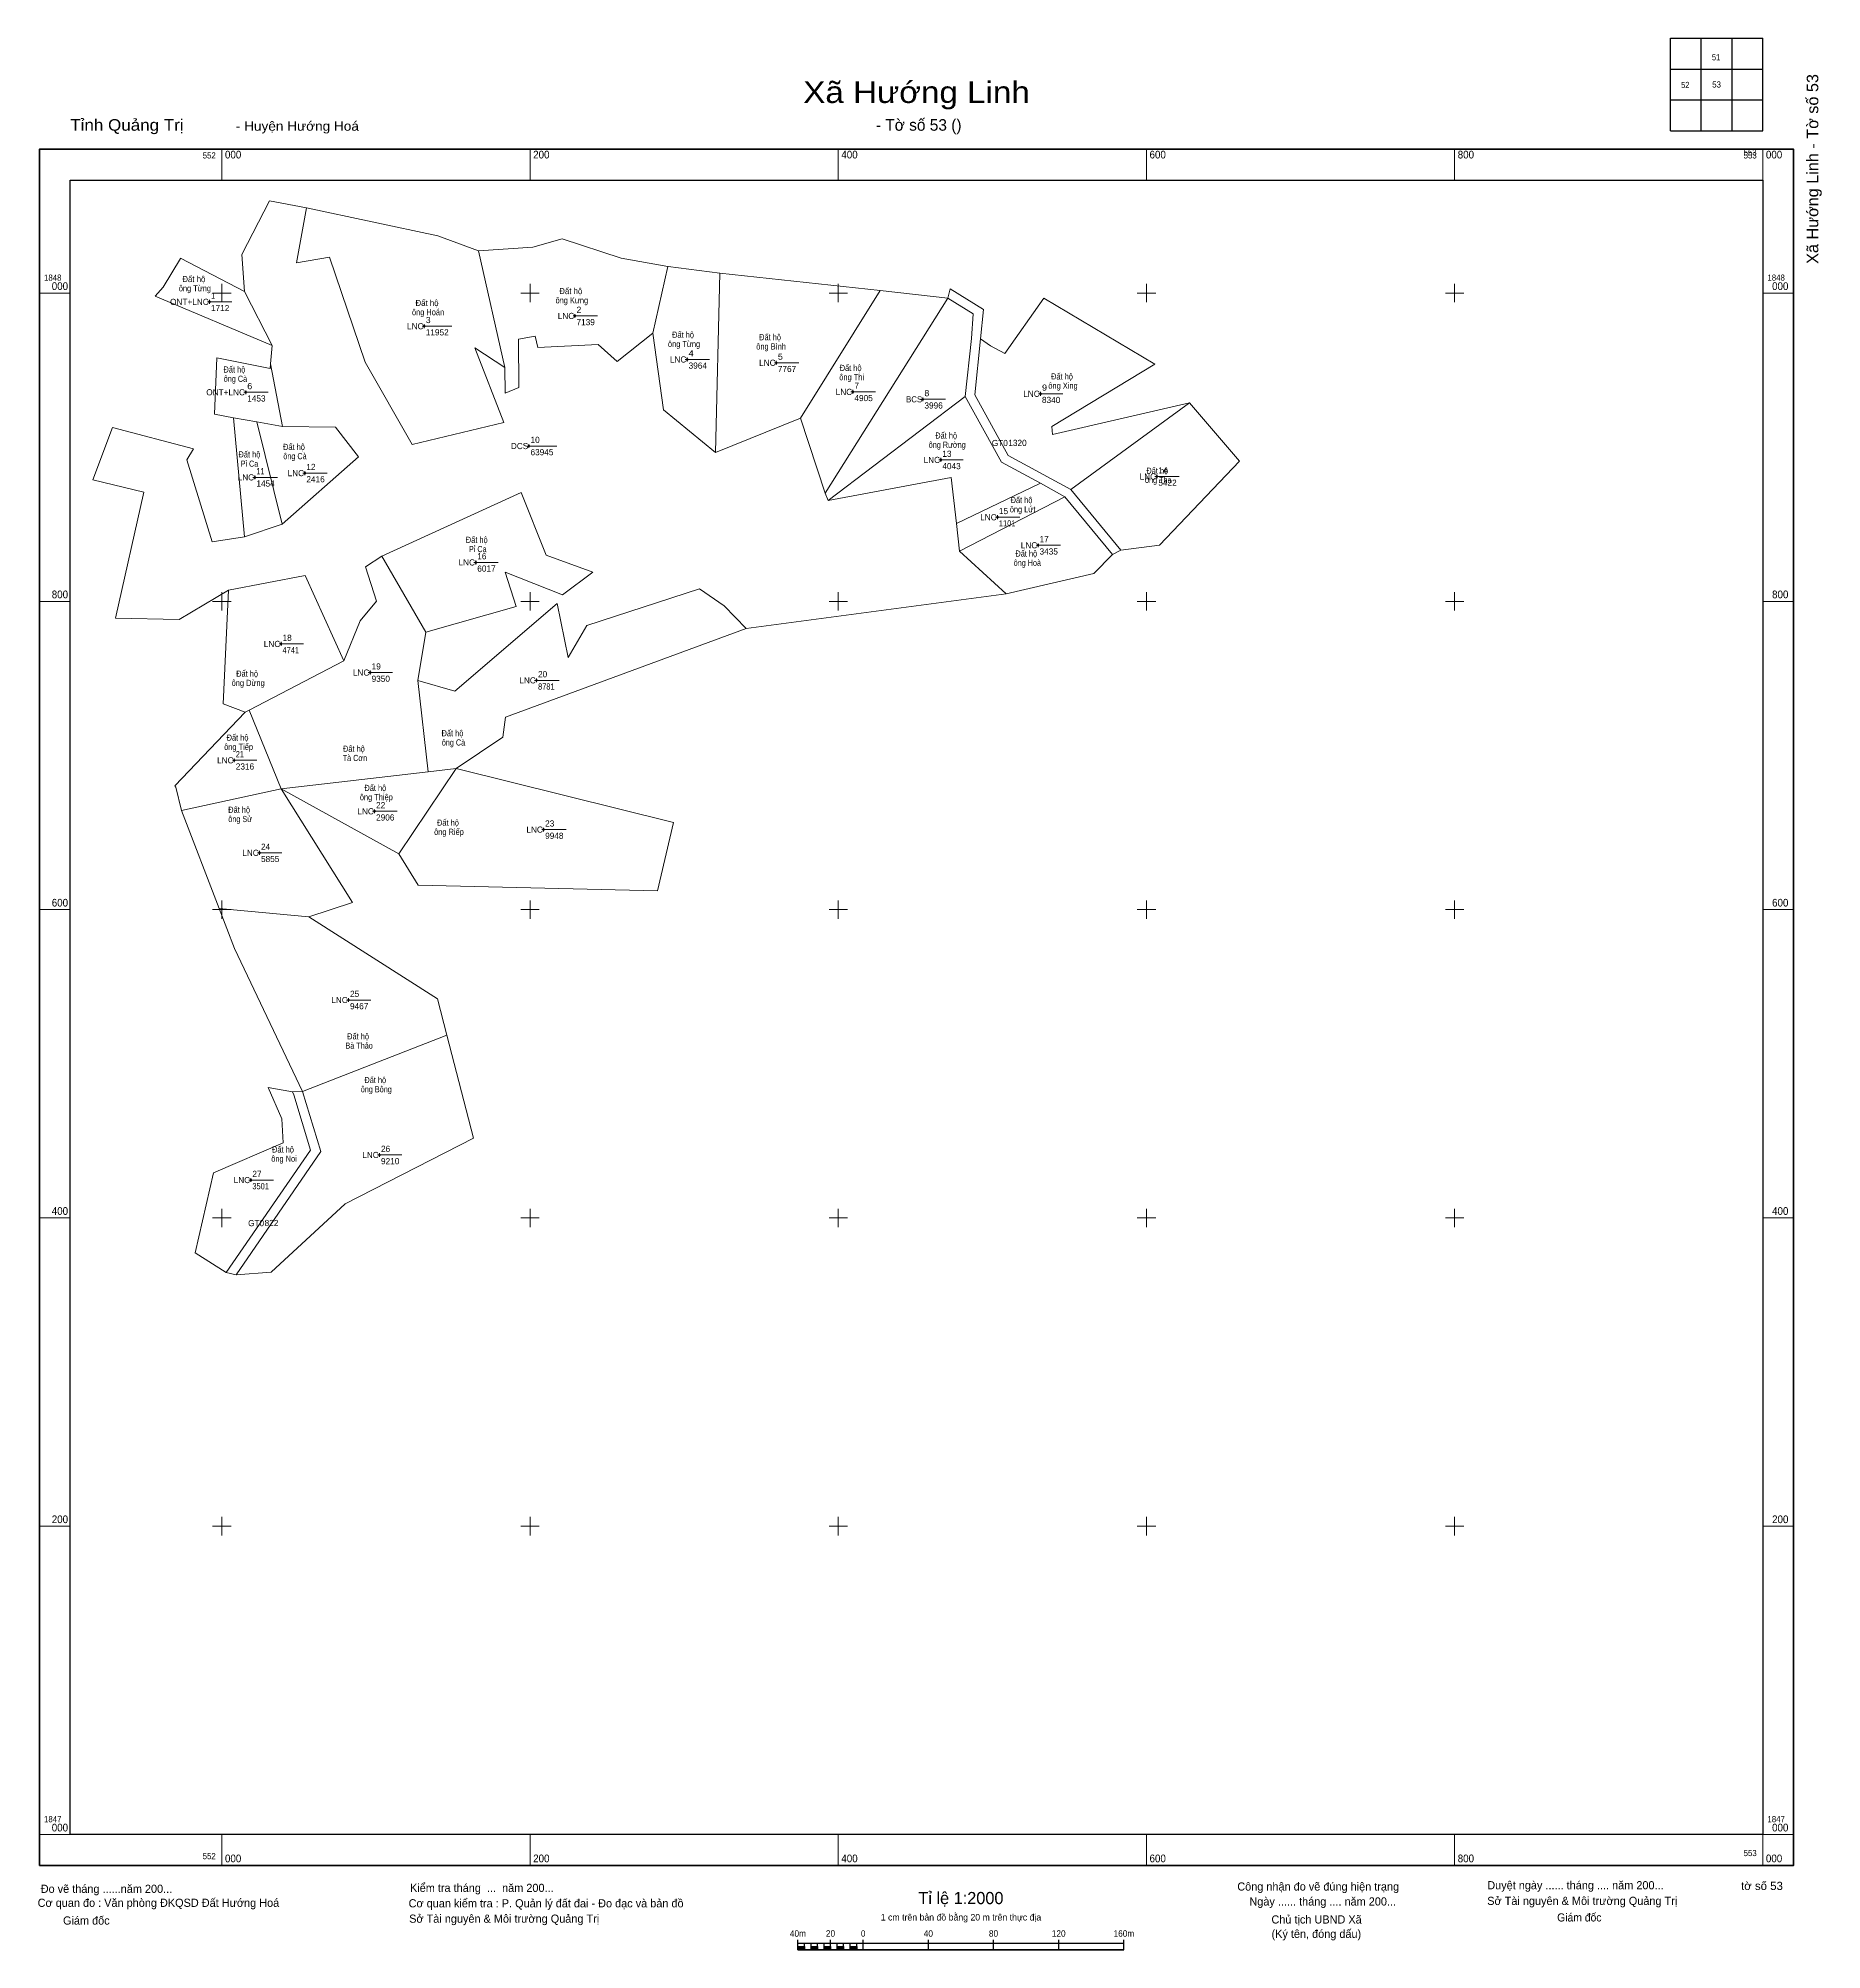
# Model space of a CAD drawing. Header units: metres. Extents: x 551881 to 553038, y 1846925 to 1848165.
import ezdxf
from ezdxf.enums import TextEntityAlignment as Align

# ---------------------------------------------------------------- set-up
doc = ezdxf.new("R2010")
doc.units = ezdxf.units.M
doc.header["$LTSCALE"] = 1.6
for name, color, linetype, lineweight in [('1', 7, 'Continuous', 13), ('10', 7, 'Continuous', 13), ('11', 7, 'Continuous', 13), ('13', 7, 'Continuous', 13), ('22', 7, 'Continuous', 13), ('63', 7, 'Continuous', 13)]:
    doc.layers.add(name, color=color, linetype=linetype, lineweight=lineweight)
doc.layers.add('25', color=7, linetype='Continuous')

msp = doc.modelspace()

# ---------------------------------------------------------------- hatches: boundary and pattern name
at = {"layer": '11'}
for points in [[(551992.09, 1847994.27, 1), (551991.79, 1847994.27, 1)], [(552131.47, 1847978.51, 1), (552131.17, 1847978.51, 1)], [(552229.28, 1847985.15, 1), (552228.98, 1847985.15, 1)], [(552302.04, 1847956.93, 1), (552301.74, 1847956.93, 1)], [(552359.95, 1847954.76, 1), (552359.65, 1847954.76, 1)], [(552015.6, 1847935.63, 1), (552015.3, 1847935.63, 1)], [(552409.64, 1847935.88, 1), (552409.34, 1847935.88, 1)], [(552455.08, 1847931.08, 1), (552454.78, 1847931.08, 1)], [(552531.35, 1847934.66, 1), (552531.05, 1847934.66, 1)], [(552199.45, 1847900.76, 1), (552199.15, 1847900.76, 1)], [(552466.7, 1847891.75, 1), (552466.4, 1847891.75, 1)], [(552021.55, 1847880.43, 1), (552021.25, 1847880.43, 1)], [(552053.97, 1847883.2, 1), (552053.67, 1847883.2, 1)], [(552606.88, 1847880.98, 1), (552606.58, 1847880.98, 1)], [(552503.42, 1847854.58, 1), (552503.12, 1847854.58, 1)], [(552529.79, 1847836.38, 1), (552529.49, 1847836.38, 1)], [(552164.88, 1847825.26, 1), (552164.58, 1847825.26, 1)], [(552038.53, 1847772.38, 1), (552038.23, 1847772.38, 1)], [(552096.32, 1847753.79, 1), (552096.02, 1847753.79, 1)], [(552204.34, 1847748.75, 1), (552204.04, 1847748.75, 1)], [(552008.19, 1847696.88, 1), (552007.89, 1847696.88, 1)], [(552099.23, 1847663.81, 1), (552098.93, 1847663.81, 1)], [(552208.93, 1847651.91, 1), (552208.63, 1847651.91, 1)], [(552024.55, 1847636.85, 1), (552024.25, 1847636.85, 1)], [(552082.31, 1847541.38, 1), (552082.01, 1847541.38, 1)], [(552102.41, 1847440.84, 1), (552102.11, 1847440.84, 1)], [(552018.96, 1847424.58, 1), (552018.66, 1847424.58, 1)]]:
    msp.add_hatch(color=256, dxfattribs=at).paths.add_polyline_path(points)
at = {"layer": '63'}
for points in [[(552373.84, 1846925.24), (552373.84, 1846927.38), (552378.12, 1846927.38), (552378.12, 1846925.24)], [(552382.34, 1846925.24), (552382.34, 1846927.38), (552386.54, 1846927.38), (552386.54, 1846925.24)], [(552390.76, 1846925.24), (552390.76, 1846927.38), (552395.04, 1846927.38), (552395.04, 1846925.24)], [(552399.24, 1846925.24), (552399.24, 1846927.38), (552403.48, 1846927.38), (552403.48, 1846925.24)], [(552407.74, 1846925.24), (552407.74, 1846927.38), (552411.96, 1846927.38), (552411.96, 1846925.24)]]:
    msp.add_hatch(color=256, dxfattribs=at).paths.add_polyline_path(points)

# ---------------------------------------------------------------- linework, layer by layer
at = {"layer": '1'}
for p, q in [((552472.67, 1848002.76), (552471.11, 1847996.67)), ((552577.89, 1847830.45), (552583.41, 1847833.19))]:
    msp.add_line(p, q, dxfattribs=at)
at = {"layer": '10'}
for p, q in [((552054.93, 1848055.33), (552030.83, 1848059.77)), ((552183.7, 1847951.64), (552166.52, 1848027.43)), ((551973.23, 1848022.54), (552014.73, 1848001.02)), ((552279.62, 1847974.01), (552289.5, 1848017.21)), ((552289.5, 1848017.21), (552289.63, 1848017.19)), ((552323.04, 1848012.86), (552289.63, 1848017.19)), ((552323.04, 1848012.86), (552320.43, 1847896.66)), ((552427.18, 1848001.64), (552323.04, 1848012.86)), ((551956.72, 1847998.07), (552032.62, 1847966.01)), ((552014.73, 1848001.02), (552032.62, 1847966.01)), ((552427.18, 1848001.64), (552375.48, 1847918.92)), ((552471.11, 1847996.67), (552391.58, 1847870.12)), ((552427.18, 1848001.64), (552471.11, 1847996.67)), ((552032.62, 1847966.01), (552031.57, 1847954.06)), ((552031.57, 1847954.06), (552039.34, 1847913.39)), ((552164.12, 1847964.5), (552183.08, 1847915.93)), ((552183.7, 1847951.64), (552164.12, 1847964.5)), ((552627.84, 1847928.77), (552550.97, 1847872.58)), ((552014.71, 1847841.75), (552007.63, 1847919.12)), ((552022.72, 1847916.39), (552039.18, 1847850.02)), ((552375.48, 1847918.92), (552320.43, 1847896.66)), ((552391.58, 1847870.12), (552375.48, 1847918.92)), ((551929.06, 1847912.7), (551916.3, 1847878.74)), ((552531.18, 1847876.66), (552476.72, 1847850.57)), ((552547.1, 1847867.85), (552478.78, 1847832.5)), ((552531.18, 1847876.66), (552547.1, 1847867.85)), ((552014.71, 1847841.75), (552039.18, 1847850.02)), ((552103.73, 1847829.26), (552132.33, 1847780)), ((552509.07, 1847804.91), (552340.27, 1847782.36)), ((552132.33, 1847780), (552127.07, 1847748.64)), ((552017.71, 1847729.41), (552079.05, 1847761.43)), ((552133.79, 1847689.4), (552127.07, 1847748.64)), ((552017.71, 1847729.41), (552015.13, 1847728.07)), ((552152.09, 1847691.52), (552114.9, 1847636.1)), ((551973.71, 1847664.35), (552038.37, 1847678.33)), ((552114.9, 1847636.1), (552038.37, 1847678.33)), ((551998.27, 1847600.64), (551973.71, 1847664.35)), ((552052.32, 1847482.12), (552008.26, 1847574.71)), ((552146.02, 1847518.53), (552052.32, 1847482.12)), ((552045.87, 1847481.7), (552052.32, 1847482.12)), ((552002.85, 1847364.5), (552009.21, 1847363.15))]:
    msp.add_line(p, q, dxfattribs=at)
for points in [[(552014.73, 1848001.02), (552012.89, 1848024.99), (552030.83, 1848059.77)], [(552054.93, 1848055.33), (552048.45, 1848019.55), (552069.77, 1848023.29), (552093.04, 1847955.1), (552123.39, 1847901.7), (552183.08, 1847915.93)], [(552166.52, 1848027.43), (552140.08, 1848037.15), (552054.93, 1848055.33)], [(552289.5, 1848017.21), (552259.19, 1848022.69), (552220.76, 1848035.27), (552201.82, 1848029.86), (552166.52, 1848027.43)], [(551956.72, 1847998.07), (551961.81, 1848003.82), (551973.19, 1848022.44), (551973.23, 1848022.54)], [(552492.34, 1847970.27), (552494.26, 1847989.38), (552472.67, 1848002.76)], [(552482.43, 1847932.94), (552486.46, 1847970.56), (552487.59, 1847986.46), (552471.11, 1847996.67)], [(552627.84, 1847928.77), (552539.03, 1847908.27), (552538.64, 1847913.41), (552605.41, 1847953.94), (552533.35, 1847996.74), (552508.05, 1847960.71), (552498.8, 1847965.73), (552492.34, 1847970.27)], [(552183.7, 1847951.64), (552183.74, 1847935.04), (552192.62, 1847938.75), (552192.54, 1847970.11), (552203.2, 1847971.98), (552205, 1847964.6), (552244.09, 1847966.54), (552256.56, 1847955.51), (552279.62, 1847974.01)], [(552279.62, 1847974.01), (552286.6, 1847924.24), (552320.43, 1847896.66)], [(552492.34, 1847970.27), (552488.7, 1847933.97), (552510.26, 1847894.7), (552550.97, 1847872.58)], [(552031.57, 1847954.06), (552031.31, 1847951.07), (551996.72, 1847957.88), (551995.23, 1847921.36), (552007.63, 1847919.12)], [(552391.58, 1847870.12), (552393.39, 1847865.49), (552482.43, 1847932.94)], [(552482.43, 1847932.94), (552505.86, 1847890.26), (552531.18, 1847876.66)], [(552550.97, 1847872.58), (552583.41, 1847833.19), (552608.52, 1847836.51), (552660.45, 1847890.86), (552627.84, 1847928.77)], [(552007.63, 1847919.12), (552022.72, 1847916.39), (552039.34, 1847913.39)], [(552014.71, 1847841.75), (551993.8, 1847838.63), (551977.29, 1847891.76), (551981.67, 1847898.98), (551929.06, 1847912.7)], [(552039.34, 1847913.39), (552073.73, 1847912.9), (552088.66, 1847893.78), (552039.18, 1847850.02)], [(551916.3, 1847878.74), (551949.25, 1847870.77), (551930.95, 1847789.16), (551972.37, 1847788.29), (552004.28, 1847807.35)], [(552476.72, 1847850.57), (552473.33, 1847880.44), (552393.39, 1847865.49)], [(552132.33, 1847780), (552190.94, 1847796.75), (552183.77, 1847818.86), (552221.13, 1847804.2), (552240.65, 1847819), (552210.41, 1847829.99), (552194.31, 1847870.53), (552103.73, 1847829.26)], [(552547.1, 1847867.85), (552577.89, 1847830.45), (552565.91, 1847817.96), (552509.07, 1847804.91)], [(552509.07, 1847804.91), (552478.78, 1847832.5), (552476.72, 1847850.57)], [(552079.05, 1847761.43), (552089.65, 1847787.27), (552100.28, 1847800.21), (552093.12, 1847822.33), (552103.73, 1847829.26)], [(552004.28, 1847807.35), (552054.03, 1847816.7), (552079.05, 1847761.43)], [(552004.28, 1847807.35), (552000.91, 1847733.57), (552015.13, 1847728.07)], [(552127.07, 1847748.64), (552151.22, 1847741.76), (552217.59, 1847798.65), (552224.79, 1847763.63), (552236.93, 1847784.43), (552309.99, 1847808.1), (552326.02, 1847797.08), (552340.27, 1847782.36)], [(552152.09, 1847691.52), (552182.26, 1847711.89), (552184, 1847724.8), (552340.27, 1847782.36)], [(552017.71, 1847729.41), (552038.37, 1847678.33), (552133.79, 1847689.4), (552152.09, 1847691.52)], [(552015.13, 1847728.07), (551969.42, 1847680.4), (551970.06, 1847679.36), (551973.71, 1847664.35)], [(552152.09, 1847691.52), (552293.17, 1847656.59), (552282.61, 1847612.3), (552127.39, 1847615.85), (552114.9, 1847636.1)], [(552056.35, 1847595.38), (552084.77, 1847604.68), (552038.37, 1847678.33)], [(552056.35, 1847595.38), (551998.27, 1847600.64), (552008.26, 1847574.71)], [(552146.02, 1847518.53), (552140.02, 1847542.1), (552056.35, 1847595.38)], [(552146.02, 1847518.53), (552163.35, 1847451.79), (552079.91, 1847409.17), (552032.03, 1847364.79), (552009.21, 1847363.15), (552064.13, 1847443.04), (552052.32, 1847482.12)], [(552038.9, 1847464.36), (552029.96, 1847484.66), (552045.87, 1847481.7)], [(552045.87, 1847481.7), (552046.72, 1847479.92), (552057.55, 1847444.06)], [(552057.55, 1847444.06), (552002.85, 1847364.5), (551982.67, 1847377.45), (551994.55, 1847429.25), (552039.86, 1847448.74), (552038.9, 1847464.36)]]:
    msp.add_lwpolyline(points, dxfattribs=at)
at = {"layer": '11'}
for p, q in [((551991.31, 1847994.27), (551990.69, 1847994.27)), ((551991.94, 1847995.52), (551991.94, 1847994.9)), ((551991.94, 1847993.64), (551991.94, 1847993.02)), ((551993.19, 1847994.27), (551992.56, 1847994.27)), ((552130.69, 1847978.51), (552130.07, 1847978.51)), ((552131.32, 1847979.76), (552131.32, 1847979.14)), ((552131.32, 1847977.88), (552131.32, 1847977.26)), ((552132.57, 1847978.51), (552131.94, 1847978.51)), ((552228.5, 1847985.15), (552227.88, 1847985.15)), ((552229.13, 1847986.4), (552229.13, 1847985.78)), ((552229.13, 1847984.52), (552229.13, 1847983.9)), ((552230.38, 1847985.15), (552229.76, 1847985.15)), ((552301.26, 1847956.93), (552300.64, 1847956.93)), ((552301.89, 1847958.18), (552301.89, 1847957.56)), ((552301.89, 1847956.3), (552301.89, 1847955.68)), ((552303.14, 1847956.93), (552302.52, 1847956.93)), ((552359.18, 1847954.76), (552358.55, 1847954.76)), ((552359.8, 1847956.01), (552359.8, 1847955.38)), ((552359.8, 1847954.14), (552359.8, 1847953.51)), ((552361.05, 1847954.76), (552360.43, 1847954.76)), ((552014.82, 1847935.63), (552014.2, 1847935.63)), ((552015.45, 1847936.88), (552015.45, 1847936.26)), ((552015.45, 1847935), (552015.45, 1847934.38)), ((552016.7, 1847935.63), (552016.07, 1847935.63)), ((552408.86, 1847935.88), (552408.24, 1847935.88)), ((552409.49, 1847937.13), (552409.49, 1847936.5)), ((552409.49, 1847935.26), (552409.49, 1847934.63)), ((552410.74, 1847935.88), (552410.12, 1847935.88)), ((552454.31, 1847931.08), (552453.68, 1847931.08)), ((552454.93, 1847932.33), (552454.93, 1847931.7)), ((552454.93, 1847930.46), (552454.93, 1847929.83)), ((552456.18, 1847931.08), (552455.56, 1847931.08)), ((552530.57, 1847934.66), (552529.95, 1847934.66)), ((552531.2, 1847935.91), (552531.2, 1847935.28)), ((552531.2, 1847934.04), (552531.2, 1847933.41)), ((552532.45, 1847934.66), (552531.82, 1847934.66)), ((552198.68, 1847900.76), (552198.05, 1847900.76)), ((552199.3, 1847902.01), (552199.3, 1847901.38)), ((552199.3, 1847900.14), (552199.3, 1847899.51)), ((552200.55, 1847900.76), (552199.93, 1847900.76)), ((552465.93, 1847891.75), (552465.3, 1847891.75)), ((552466.55, 1847893), (552466.55, 1847892.38)), ((552466.55, 1847891.12), (552466.55, 1847890.5)), ((552467.8, 1847891.75), (552467.18, 1847891.75)), ((552020.78, 1847880.43), (552020.15, 1847880.43)), ((552021.4, 1847881.68), (552021.4, 1847881.06)), ((552021.4, 1847879.8), (552021.4, 1847879.18)), ((552022.65, 1847880.43), (552022.02, 1847880.43)), ((552053.19, 1847883.2), (552052.57, 1847883.2)), ((552053.82, 1847884.45), (552053.82, 1847883.82)), ((552053.82, 1847882.58), (552053.82, 1847881.95)), ((552055.07, 1847883.2), (552054.44, 1847883.2)), ((552606.1, 1847880.98), (552605.48, 1847880.98)), ((552606.73, 1847882.23), (552606.73, 1847881.6)), ((552606.73, 1847880.36), (552606.73, 1847879.73)), ((552607.98, 1847880.98), (552607.36, 1847880.98)), ((552502.64, 1847854.58), (552502.02, 1847854.58)), ((552503.27, 1847855.83), (552503.27, 1847855.2)), ((552503.27, 1847853.96), (552503.27, 1847853.33)), ((552504.52, 1847854.58), (552503.9, 1847854.58)), ((552529.02, 1847836.38), (552528.39, 1847836.38)), ((552529.64, 1847837.63), (552529.64, 1847837)), ((552529.64, 1847835.76), (552529.64, 1847835.13)), ((552530.89, 1847836.38), (552530.26, 1847836.38)), ((552164.1, 1847825.26), (552163.48, 1847825.26)), ((552164.73, 1847826.51), (552164.73, 1847825.88)), ((552164.73, 1847824.64), (552164.73, 1847824.01)), ((552165.98, 1847825.26), (552165.36, 1847825.26)), ((552037.76, 1847772.38), (552037.13, 1847772.38)), ((552038.38, 1847773.63), (552038.38, 1847773)), ((552038.38, 1847771.76), (552038.38, 1847771.13)), ((552039.63, 1847772.38), (552039, 1847772.38)), ((552096.17, 1847755.04), (552096.17, 1847754.42)), ((552095.55, 1847753.79), (552094.92, 1847753.79)), ((552096.17, 1847753.16), (552096.17, 1847752.54)), ((552097.42, 1847753.79), (552096.8, 1847753.79)), ((552203.56, 1847748.75), (552202.94, 1847748.75)), ((552204.19, 1847750), (552204.19, 1847749.38)), ((552204.19, 1847748.12), (552204.19, 1847747.5)), ((552205.44, 1847748.75), (552204.81, 1847748.75)), ((552007.42, 1847696.88), (552006.79, 1847696.88)), ((552008.04, 1847698.13), (552008.04, 1847697.5)), ((552008.04, 1847696.26), (552008.04, 1847695.63)), ((552009.29, 1847696.88), (552008.66, 1847696.88)), ((552098.45, 1847663.81), (552097.83, 1847663.81)), ((552099.08, 1847665.06), (552099.08, 1847664.44)), ((552099.08, 1847663.18), (552099.08, 1847662.56)), ((552100.33, 1847663.81), (552099.7, 1847663.81)), ((552208.16, 1847651.91), (552207.53, 1847651.91)), ((552208.78, 1847653.16), (552208.78, 1847652.54)), ((552208.78, 1847651.28), (552208.78, 1847650.66)), ((552210.03, 1847651.91), (552209.4, 1847651.91)), ((552023.78, 1847636.85), (552023.15, 1847636.85)), ((552024.4, 1847638.1), (552024.4, 1847637.48)), ((552024.4, 1847636.22), (552024.4, 1847635.6)), ((552025.65, 1847636.85), (552025.02, 1847636.85)), ((552081.54, 1847541.38), (552080.91, 1847541.38)), ((552082.16, 1847542.63), (552082.16, 1847542)), ((552082.16, 1847540.76), (552082.16, 1847540.13)), ((552083.41, 1847541.38), (552082.78, 1847541.38)), ((552101.64, 1847440.84), (552101.01, 1847440.84)), ((552102.26, 1847442.09), (552102.26, 1847441.46)), ((552102.26, 1847440.22), (552102.26, 1847439.59)), ((552103.51, 1847440.84), (552102.88, 1847440.84)), ((552018.19, 1847424.58), (552017.56, 1847424.58)), ((552018.81, 1847425.83), (552018.81, 1847425.2)), ((552018.81, 1847423.96), (552018.81, 1847423.33)), ((552020.06, 1847424.58), (552019.44, 1847424.58))]:
    msp.add_line(p, q, dxfattribs=at)
for points in [[(551991.94, 1847994.9), (551991.31, 1847994.27), (551991.94, 1847993.64), (551992.56, 1847994.27)], [(552131.32, 1847979.14), (552130.69, 1847978.51), (552131.32, 1847977.88), (552131.94, 1847978.51)], [(552229.13, 1847985.78), (552228.5, 1847985.15), (552229.13, 1847984.52), (552229.76, 1847985.15)], [(552301.89, 1847957.56), (552301.26, 1847956.93), (552301.89, 1847956.3), (552302.52, 1847956.93)], [(552359.8, 1847955.38), (552359.18, 1847954.76), (552359.8, 1847954.14), (552360.43, 1847954.76)], [(552015.45, 1847936.26), (552014.82, 1847935.63), (552015.45, 1847935), (552016.07, 1847935.63)], [(552409.49, 1847936.5), (552408.86, 1847935.88), (552409.49, 1847935.26), (552410.12, 1847935.88)], [(552454.93, 1847931.7), (552454.31, 1847931.08), (552454.93, 1847930.46), (552455.56, 1847931.08)], [(552531.2, 1847935.28), (552530.57, 1847934.66), (552531.2, 1847934.04), (552531.82, 1847934.66)], [(552199.3, 1847901.38), (552198.68, 1847900.76), (552199.3, 1847900.14), (552199.93, 1847900.76)], [(552466.55, 1847892.38), (552465.93, 1847891.75), (552466.55, 1847891.12), (552467.18, 1847891.75)], [(552021.4, 1847881.06), (552020.78, 1847880.43), (552021.4, 1847879.8), (552022.02, 1847880.43)], [(552053.82, 1847883.82), (552053.19, 1847883.2), (552053.82, 1847882.58), (552054.44, 1847883.2)], [(552606.73, 1847881.6), (552606.1, 1847880.98), (552606.73, 1847880.36), (552607.36, 1847880.98)], [(552503.27, 1847855.2), (552502.64, 1847854.58), (552503.27, 1847853.96), (552503.9, 1847854.58)], [(552529.64, 1847837), (552529.02, 1847836.38), (552529.64, 1847835.76), (552530.26, 1847836.38)], [(552164.73, 1847825.88), (552164.1, 1847825.26), (552164.73, 1847824.64), (552165.36, 1847825.26)], [(552038.38, 1847773), (552037.76, 1847772.38), (552038.38, 1847771.76), (552039, 1847772.38)], [(552096.17, 1847754.42), (552095.55, 1847753.79), (552096.17, 1847753.16), (552096.8, 1847753.79)], [(552204.19, 1847749.38), (552203.56, 1847748.75), (552204.19, 1847748.12), (552204.81, 1847748.75)], [(552008.04, 1847697.5), (552007.42, 1847696.88), (552008.04, 1847696.26), (552008.66, 1847696.88)], [(552099.08, 1847664.44), (552098.45, 1847663.81), (552099.08, 1847663.18), (552099.7, 1847663.81)], [(552208.78, 1847652.54), (552208.16, 1847651.91), (552208.78, 1847651.28), (552209.4, 1847651.91)], [(552024.4, 1847637.48), (552023.78, 1847636.85), (552024.4, 1847636.22), (552025.02, 1847636.85)], [(552082.16, 1847542), (552081.54, 1847541.38), (552082.16, 1847540.76), (552082.78, 1847541.38)], [(552102.26, 1847441.46), (552101.64, 1847440.84), (552102.26, 1847440.22), (552102.88, 1847440.84)], [(552018.81, 1847425.2), (552018.19, 1847424.58), (552018.81, 1847423.96), (552019.44, 1847424.58)]]:
    msp.add_lwpolyline(points, close=True, dxfattribs=at)
for centre in [(551991.94, 1847994.27), (552131.32, 1847978.51), (552229.13, 1847985.15), (552301.89, 1847956.93), (552359.8, 1847954.76), (552015.45, 1847935.63), (552409.49, 1847935.88), (552454.93, 1847931.08), (552531.2, 1847934.66), (552199.3, 1847900.76), (552466.55, 1847891.75), (552021.4, 1847880.43), (552053.82, 1847883.2), (552606.73, 1847880.98), (552503.27, 1847854.58), (552529.64, 1847836.38), (552164.73, 1847825.26), (552038.38, 1847772.38), (552096.17, 1847753.79), (552204.19, 1847748.75), (552008.04, 1847696.88), (552099.08, 1847663.81), (552208.78, 1847651.91), (552024.4, 1847636.85), (552082.16, 1847541.38), (552102.26, 1847440.84), (552018.81, 1847424.58)]:
    msp.add_circle(centre, 0.15, dxfattribs=at)
at = {"layer": '13'}
for p, q in [((551992.94, 1847994.27), (552006.54, 1847994.27)), ((552132.32, 1847978.51), (552149.32, 1847978.51)), ((552230.13, 1847985.15), (552243.73, 1847985.15)), ((552302.89, 1847956.93), (552316.49, 1847956.93)), ((552360.8, 1847954.76), (552374.4, 1847954.76)), ((552016.45, 1847935.63), (552030.05, 1847935.63)), ((552410.49, 1847935.88), (552424.09, 1847935.88)), ((552455.93, 1847931.08), (552469.53, 1847931.08)), ((552532.2, 1847934.66), (552545.8, 1847934.66)), ((552200.3, 1847900.76), (552217.3, 1847900.76)), ((552467.55, 1847891.75), (552481.15, 1847891.75)), ((552022.4, 1847880.43), (552036, 1847880.43)), ((552054.82, 1847883.2), (552068.42, 1847883.2)), ((552607.73, 1847880.98), (552621.33, 1847880.98)), ((552504.27, 1847854.58), (552517.87, 1847854.58)), ((552530.64, 1847836.38), (552544.24, 1847836.38)), ((552165.73, 1847825.26), (552179.33, 1847825.26)), ((552039.38, 1847772.38), (552052.98, 1847772.38)), ((552097.17, 1847753.79), (552110.77, 1847753.79)), ((552205.19, 1847748.75), (552218.79, 1847748.75)), ((552009.04, 1847696.88), (552022.64, 1847696.88)), ((552100.08, 1847663.81), (552113.68, 1847663.81)), ((552209.78, 1847651.91), (552223.38, 1847651.91)), ((552025.4, 1847636.85), (552039, 1847636.85)), ((552083.16, 1847541.38), (552096.76, 1847541.38)), ((552103.26, 1847440.84), (552116.86, 1847440.84)), ((552019.81, 1847424.58), (552033.41, 1847424.58))]:
    msp.add_line(p, q, dxfattribs=at)
at = {"layer": '22'}
for p, q in [((553000, 1847000), (553000, 1848000)), ((552000, 1847000), (553000, 1847000))]:
    msp.add_line(p, q, dxfattribs=at)
at = {"layer": '63', "lineweight": 25}
for p, q in [((552940, 1848165.31), (553000, 1848165.31)), ((552940, 1848105.31), (552940, 1848165.31)), ((552960, 1848105.31), (552960, 1848165.31)), ((552980, 1848105.31), (552980, 1848165.31)), ((552940, 1848145.31), (553000, 1848145.31)), ((552940, 1848125.31), (553000, 1848125.31)), ((552373.84, 1846925.24), (552373.84, 1846931.58)), ((552373.84, 1846929.48), (552585.42, 1846929.48)), ((552373.84, 1846925.24), (552373.84, 1846929.48)), ((552378.12, 1846925.24), (552378.12, 1846929.48)), ((552382.34, 1846925.24), (552382.34, 1846929.48)), ((552386.54, 1846925.24), (552386.54, 1846929.48)), ((552390.76, 1846925.24), (552390.76, 1846929.48)), ((552395.04, 1846925.24), (552395.04, 1846931.58)), ((552395.04, 1846925.24), (552395.04, 1846929.48)), ((552399.24, 1846925.24), (552399.24, 1846929.48)), ((552403.48, 1846925.24), (552403.48, 1846929.48)), ((552407.74, 1846925.24), (552407.74, 1846929.48)), ((552411.96, 1846925.24), (552411.96, 1846929.48)), ((552416.12, 1846925.24), (552416.12, 1846931.58)), ((552458.5, 1846925.24), (552458.5, 1846931.58)), ((552500.78, 1846925.24), (552500.78, 1846931.58)), ((552543.1, 1846925.24), (552543.1, 1846931.58)), ((552585.42, 1846925.24), (552585.42, 1846931.58))]:
    msp.add_line(p, q, dxfattribs=at)
at = {"layer": '63'}
for p, q in [((552000, 1848073.31), (552000, 1848093.31)), ((552200, 1848073.31), (552200, 1848093.31)), ((552400, 1848073.31), (552400, 1848093.31)), ((552600, 1848073.31), (552600, 1848093.31)), ((552800, 1848073.31), (552800, 1848093.31)), ((553000, 1848073.31), (553000, 1848093.31)), ((552000, 1847994), (552000, 1848006)), ((552200, 1847994), (552200, 1848006)), ((552400, 1847994), (552400, 1848006)), ((552600, 1847994), (552600, 1848006)), ((552800, 1847994), (552800, 1848006)), ((551881.59, 1848000), (551901.59, 1848000)), ((551994, 1848000), (552006, 1848000)), ((552194, 1848000), (552206, 1848000)), ((552394, 1848000), (552406, 1848000)), ((552594, 1848000), (552606, 1848000)), ((552794, 1848000), (552806, 1848000)), ((553000, 1848000), (553020, 1848000)), ((552000, 1847794), (552000, 1847806)), ((552200, 1847794), (552200, 1847806)), ((552400, 1847794), (552400, 1847806)), ((552600, 1847794), (552600, 1847806)), ((552800, 1847794), (552800, 1847806)), ((551881.59, 1847800), (551901.59, 1847800)), ((551994, 1847800), (552006, 1847800)), ((552194, 1847800), (552206, 1847800)), ((552394, 1847800), (552406, 1847800)), ((552594, 1847800), (552606, 1847800)), ((552794, 1847800), (552806, 1847800)), ((553000, 1847800), (553020, 1847800)), ((552000, 1847594), (552000, 1847606)), ((552200, 1847594), (552200, 1847606)), ((552400, 1847594), (552400, 1847606)), ((552600, 1847594), (552600, 1847606)), ((552800, 1847594), (552800, 1847606)), ((551881.59, 1847600), (551901.59, 1847600)), ((551994, 1847600), (552006, 1847600)), ((552194, 1847600), (552206, 1847600)), ((552394, 1847600), (552406, 1847600)), ((552594, 1847600), (552606, 1847600)), ((552794, 1847600), (552806, 1847600)), ((553000, 1847600), (553020, 1847600)), ((551881.59, 1847400), (551901.59, 1847400)), ((551994, 1847400), (552006, 1847400)), ((552000, 1847394), (552000, 1847406)), ((552194, 1847400), (552206, 1847400)), ((552200, 1847394), (552200, 1847406)), ((552394, 1847400), (552406, 1847400)), ((552400, 1847394), (552400, 1847406)), ((552594, 1847400), (552606, 1847400)), ((552600, 1847394), (552600, 1847406)), ((552794, 1847400), (552806, 1847400)), ((552800, 1847394), (552800, 1847406)), ((553000, 1847400), (553020, 1847400)), ((551881.59, 1847200), (551901.59, 1847200)), ((551994, 1847200), (552006, 1847200)), ((552000, 1847194), (552000, 1847206)), ((552194, 1847200), (552206, 1847200)), ((552200, 1847194), (552200, 1847206)), ((552394, 1847200), (552406, 1847200)), ((552400, 1847194), (552400, 1847206)), ((552594, 1847200), (552606, 1847200)), ((552600, 1847194), (552600, 1847206)), ((552794, 1847200), (552806, 1847200)), ((552800, 1847194), (552800, 1847206)), ((553000, 1847200), (553020, 1847200)), ((551881.59, 1847000), (551901.59, 1847000)), ((552000, 1846980), (552000, 1847000)), ((552200, 1846980), (552200, 1847000)), ((552400, 1846980), (552400, 1847000)), ((552600, 1846980), (552600, 1847000)), ((552800, 1846980), (552800, 1847000)), ((553000, 1846980), (553000, 1847000)), ((553000, 1847000), (553020, 1847000))]:
    msp.add_line(p, q, dxfattribs=at)
at = {"layer": '63', "lineweight": 40}
msp.add_line((552373.84, 1846925.24), (552585.42, 1846925.24), dxfattribs=at)
at = {"layer": '63', "lineweight": 25}
msp.add_lwpolyline([(552940, 1848105.31), (553000, 1848105.31), (553000, 1848165.31)], dxfattribs=at)
at = {"layer": '63', "lineweight": 40}
msp.add_lwpolyline([(551881.59, 1846980), (551881.59, 1848093.31), (553020, 1848093.31), (553020, 1846980)], close=True, dxfattribs=at)
at = {"layer": '63', "lineweight": 25}
for points in [[(551901.59, 1847000), (551901.59, 1848073.31), (553000, 1848073.31), (553000, 1847000)], [(552373.84, 1846925.24), (552373.84, 1846927.38), (552378.12, 1846927.38), (552378.12, 1846925.24)], [(552382.34, 1846925.24), (552382.34, 1846927.38), (552386.54, 1846927.38), (552386.54, 1846925.24)], [(552390.76, 1846925.24), (552390.76, 1846927.38), (552395.04, 1846927.38), (552395.04, 1846925.24)], [(552399.24, 1846925.24), (552399.24, 1846927.38), (552403.48, 1846927.38), (552403.48, 1846925.24)], [(552407.74, 1846925.24), (552407.74, 1846927.38), (552411.96, 1846927.38), (552411.96, 1846925.24)]]:
    msp.add_lwpolyline(points, close=True, dxfattribs=at)

# ---------------------------------------------------------------- texts
at = {"layer": '13'}
for s, p in [('ONT+LNC', (551991.47, 1847992.27)), ('LNC', (552130.85, 1847976.51)), ('LNC', (552228.66, 1847983.15)), ('LNC', (552301.42, 1847954.93)), ('LNC', (552359.33, 1847952.76)), ('ONT+LNC', (552014.98, 1847933.63)), ('LNC', (552409.02, 1847933.88)), ('LNC', (552530.73, 1847932.66)), ('DCS', (552198.84, 1847898.76)), ('GT0', (552510.05, 1847900.73)), ('LNC', (552466.08, 1847889.75)), ('LNC', (552020.93, 1847878.43)), ('LNC', (552053.35, 1847881.2)), ('LNC', (552606.26, 1847878.98)), ('LNC', (552502.8, 1847852.58)), ('LNC', (552529.17, 1847834.38)), ('LNC', (552164.26, 1847823.26)), ('LNC', (552037.91, 1847770.38)), ('LNC', (552095.7, 1847751.79)), ('LNC', (552203.72, 1847746.75)), ('LNC', (552007.57, 1847694.88)), ('LNC', (552098.61, 1847661.81)), ('LNC', (552208.31, 1847649.91)), ('LNC', (552023.93, 1847634.85)), ('LNC', (552081.69, 1847539.38)), ('LNC', (552101.79, 1847438.84)), ('LNC', (552018.34, 1847422.58)), ('GT0', (552027.42, 1847394.65))]:
    msp.add_text(s, height=4, dxfattribs=at).set_placement(p, align=Align.RIGHT)
for s, width, p in [('1', 0.8, (551992.94, 1847996.27)), ('2', 1.05, (552230.13, 1847987.15)), ('3', 1.05, (552132.32, 1847980.51)), ('4', 1.1, (552302.89, 1847958.93)), ('5', 1.1, (552360.8, 1847956.76)), ('6', 1.1, (552016.45, 1847937.63)), ('9', 1.1, (552532.2, 1847936.66)), ('8', 1.05, (552455.93, 1847933.08)), ('11', 0.85, (552022.4, 1847882.43)), ('1101', 0.9, (552504.27, 1847848.58)), ('4741', 0.9, (552039.38, 1847766.38)), ('8781', 0.9, (552205.19, 1847742.75)), ('21', 0.85, (552009.04, 1847698.88)), ('3501', 0.9, (552019.81, 1847418.58))]:
    msp.add_text(s, height=4, dxfattribs=dict(at, width=width)).set_placement(p)
for s, p in [('1712', (551992.94, 1847988.27)), ('7139', (552230.13, 1847979.15)), ('11952', (552132.32, 1847972.51)), ('3964', (552302.89, 1847950.93)), ('7767', (552360.8, 1847948.76)), ('7', (552410.49, 1847937.88)), ('1453', (552016.45, 1847929.63)), ('4905', (552410.49, 1847929.88)), ('3996', (552455.93, 1847925.08)), ('8340', (552532.2, 1847928.66)), ('10', (552200.3, 1847902.76)), ('1320', (552510.36, 1847900.8)), ('63945', (552200.3, 1847894.76)), ('13', (552467.55, 1847893.75)), ('1454', (552022.4, 1847874.43)), ('2416', (552054.82, 1847877.2)), ('12', (552054.82, 1847885.2)), ('4043', (552467.55, 1847885.75)), ('5422', (552607.73, 1847874.98)), ('14', (552607.73, 1847882.98)), ('15', (552504.27, 1847856.58)), ('17', (552530.64, 1847838.38)), ('16', (552165.73, 1847827.26)), ('3435', (552530.64, 1847830.38)), ('6017', (552165.73, 1847819.26)), ('18', (552039.38, 1847774.38)), ('19', (552097.17, 1847755.79)), ('20', (552205.19, 1847750.75)), ('9350', (552097.17, 1847747.79)), ('2316', (552009.04, 1847690.88)), ('22', (552100.08, 1847665.81)), ('2906', (552100.08, 1847657.81)), ('23', (552209.78, 1847653.91)), ('24', (552025.4, 1847638.85)), ('9948', (552209.78, 1847645.91)), ('5855', (552025.4, 1847630.85)), ('25', (552083.16, 1847543.38)), ('9467', (552083.16, 1847535.38)), ('26', (552103.26, 1847442.84)), ('9210', (552103.26, 1847434.84)), ('27', (552019.81, 1847426.58)), ('822', (552027.73, 1847394.72))]:
    msp.add_text(s, height=4, dxfattribs=at).set_placement(p)
at = {"layer": '13', "width": 0.95}
msp.add_text('BCS', height=4, dxfattribs=at).set_placement((552454.46, 1847929.08), align=Align.RIGHT)
at = {"layer": '25'}
for s, width, p in [(' ông Từng', 0.9, (551981.82, 1848001.1)), ('Đất hộ', 0.95, (551981.82, 1848007.1)), ('Đất hộ', 0.95, (552226.43, 1847999.3)), (' ông Hoán', 0.9, (552133.12, 1847985.6)), ('Đất hộ', 0.95, (552133.12, 1847991.6)), (' ông Kưng', 0.9, (552226.43, 1847993.3)), ('ông Từng', 0.9, (552299.93, 1847964.97)), ('Đất hộ ', 0.9, (552299.93, 1847970.97)), ('ông Bình', 0.9, (552356.42, 1847963.37)), ('Đất hộ ', 0.9, (552356.42, 1847969.37)), ('Đất hộ ', 0.9, (552008.8, 1847948.41)), ('Đất hộ ', 0.9, (552408.7, 1847949.45)), ('ông Cà', 0.85, (552008.8, 1847942.41)), ('ông Thi', 0.9, (552408.7, 1847943.45)), ('ông Xing', 0.9, (552545.86, 1847937.92)), ('Đất hộ ', 0.9, (552545.86, 1847943.92)), ('ông Rường', 0.85, (552470.7, 1847899.58)), ('Đất hộ ', 0.9, (552470.7, 1847905.58)), ('Đất hộ ', 0.9, (552018.54, 1847893.34)), ('Pỉ Ca ', 0.85, (552018.54, 1847887.34)), ('Đất hộ ', 0.9, (552047.44, 1847898.2)), ('ông Cà', 0.85, (552047.44, 1847892.2)), ('ông Tha', 0.85, (552607.67, 1847876.76)), ('Đất hộ ', 0.9, (552607.67, 1847882.76)), ('Đất hộ ', 0.9, (552519.61, 1847863.72)), ('ông Lứt', 0.9, (552519.61, 1847857.72)), ('Đất hộ ', 0.9, (552166.06, 1847837.91)), ('Pỉ Ca', 0.85, (552166.06, 1847831.91)), ('Đất hộ ', 0.9, (552522.7, 1847829.01)), ('ông Hoà', 0.85, (552522.7, 1847823.01)), ('Đất hộ ', 0.9, (552017.06, 1847751.12)), ('ông Dừng', 0.9, (552017.06, 1847745.12)), ('Đất hộ ', 0.9, (552150.31, 1847712.46)), ('ông Tiếp', 0.9, (552010.85, 1847703.62)), ('Đất hộ ', 0.9, (552010.85, 1847709.62)), ('Đất hộ ', 0.9, (552086.34, 1847702.39)), ('ông Cà', 0.85, (552150.31, 1847706.46)), ('Tà Cơn', 0.85, (552086.34, 1847696.39)), ('Đất hộ ', 0.9, (552100.24, 1847676.98)), ('Đất hộ ', 0.9, (552011.87, 1847662.8)), ('ông Thiệp', 0.9, (552100.24, 1847670.98)), ('ông Sử', 0.85, (552011.88, 1847656.8)), ('Đất hộ ', 0.9, (552147.38, 1847654.46)), ('ông Riếp', 0.9, (552147.38, 1847648.46)), ('Đất hộ ', 0.9, (552089.06, 1847515.81)), ('Bà Thảo', 0.85, (552089.06, 1847509.81)), ('ông Bông', 0.85, (552100.2, 1847481.49)), ('Đất hộ ', 0.9, (552100.21, 1847487.49)), ('Đất hộ ', 0.9, (552040.33, 1847442.43)), ('ông Noi', 0.9, (552040.33, 1847436.43))]:
    msp.add_text(s, height=4, dxfattribs=dict(at, width=width)).set_placement(p, align=Align.CENTER)
at = {"layer": '63'}
for s, height, width, p in [('51', 4, 0.8, (552969.68, 1848150.98)), ('Xã Hướng Linh', 14, 1.15, (552450.79, 1848123.31)), ('52', 4, 0.9, (552949.68, 1848133.01)), ('53', 4, 0.95, (552970, 1848133.31)), ('40m', 4.232, 0.95, (552373.83, 1846933.68)), ('20', 4.232, 0.95, (552394.98, 1846933.68)), ('0', 4.23, 0.9, (552416.16, 1846933.68)), ('40', 4.232, 0.95, (552458.48, 1846933.68)), ('80', 4.232, 0.95, (552500.76, 1846933.68)), ('120', 4.232, 0.95, (552543.05, 1846933.68)), ('160m', 4.232, 0.95, (552585.38, 1846933.68))]:
    msp.add_text(s, height=height, dxfattribs=dict(at, width=width)).set_placement(p, align=Align.CENTER)
at = {"layer": '63', "width": 1.05}
msp.add_text('Xã Hướng Linh - Tờ số 53', height=7.49, rotation=89.999, dxfattribs=at).set_placement((553036, 1848142.07), align=Align.RIGHT)
at = {"layer": '63'}
for s, height, width, p in [('Tỉnh Quảng Trị', 7.5, 1.1, (551901.59, 1848105.31)), (' - Huyện Hướng Hoá', 6, 1.1, (552006.59, 1848105.31)), ('000', 5, 0.95, (552002, 1848087.31)), ('200', 5, 0.95, (552202, 1848087.31)), ('400', 5, 0.95, (552402, 1848087.31)), ('600', 5, 0.95, (552602, 1848087.31)), ('800', 5, 0.95, (552802, 1848087.31)), ('000', 5, 0.95, (553002, 1848087.31)), ('1848', 4, 0.95, (551884.59, 1848008)), ('1848', 4, 0.95, (551884.59, 1848008)), ('000', 5, 0.95, (551889.59, 1848002)), ('1848', 4, 0.95, (553003, 1848008)), ('1848', 4, 0.95, (553003, 1848008)), ('000', 5, 0.95, (553006, 1848002)), ('800', 5, 0.95, (551889.59, 1847802)), ('800', 5, 0.95, (553006, 1847802)), ('600', 5, 0.95, (551889.59, 1847602)), ('600', 5, 0.95, (553006, 1847602)), ('400', 5, 0.95, (551889.59, 1847402)), ('400', 5, 0.95, (553006, 1847402)), ('200', 5, 0.95, (551889.59, 1847202)), ('200', 5, 0.95, (553006, 1847202)), ('1847', 4, 0.95, (551884.59, 1847008)), ('1847', 4, 0.95, (553003, 1847008)), ('000', 5, 0.95, (551889.59, 1847002)), ('000', 5, 0.95, (553006, 1847002)), ('000', 5, 0.95, (552002, 1846982)), ('200', 5, 0.95, (552202, 1846982)), ('400', 5, 0.95, (552402, 1846982)), ('600', 5, 0.95, (552602, 1846982)), ('800', 5, 0.95, (552802, 1846982)), ('000', 5, 0.95, (553002, 1846982)), ('tờ số 53', 5.29, 1.05, (552985.87, 1846964.05)), ('Giám đốc ', 5.29, 0.95, (552866.55, 1846943.59))]:
    msp.add_text(s, height=height, dxfattribs=dict(at, width=width)).set_placement(p)
for s, height, p in [(' - Tờ số 53 ()', 7.5, (552450.8, 1848105.31)), ('D', 0.01, (552472.68, 1848002.76)), ('Tỉ lệ 1:2000', 7.902, (552479.6, 1846954.84)), ('1 cm trên bản đồ bằng 20 m trên thực địa', 4.232, (552479.65, 1846944.22))]:
    msp.add_text(s, height=height, dxfattribs=at).set_placement(p, align=Align.CENTER)
at = {"layer": '63', "width": 0.95}
for s, p in [('552', (551996, 1848087.31)), ('553', (552996, 1848089.31)), ('553', (552996, 1848087.31)), ('552', (551996, 1846984)), ('553', (552996, 1846986))]:
    msp.add_text(s, height=4, dxfattribs=at).set_placement(p, align=Align.RIGHT)
at = {"layer": '63'}
for s, height, p in [('Đo vẽ tháng ......năm 200...', 5.29, (551882.43, 1846962.16)), ('Kiểm tra tháng  ...  năm 200...', 5.29, (552122.08, 1846962.76)), ('Công nhận đo vẽ đúng hiện trạng', 5.29, (552658.95, 1846963.64)), ('Duyệt ngày ...... tháng .... năm 200...', 5.29, (552821.18, 1846964.47)), ('Cơ quan đo : Văn phòng ĐKQSD Đất Hướng Hoá', 5.29, (551880.45, 1846953.08)), ('Cơ quan kiểm tra : P. Quản lý đất đai - Đo đạc và bản đồ', 5.29, (552121.18, 1846952.74)), ('Sở Tài nguyên & Môi trường Quảng Trị', 5.29, (552121.54, 1846942.78)), ('Ngày ...... tháng .... năm 200...', 5.29, (552666.81, 1846953.94)), ('Chủ tịch UBND Xã', 5.29, (552681.12, 1846942.26)), ('Sở Tài nguyên & Môi trường Quảng Trị', 5.29, (552821.15, 1846954.33)), ('Giám đốc', 5.29, (551896.91, 1846941.56)), ('(Ký tên, đóng dấu) ', 5.287, (552681.18, 1846932.94))]:
    msp.add_text(s, height=height, dxfattribs=at).set_placement(p)

doc.saveas('drawing.dxf')
